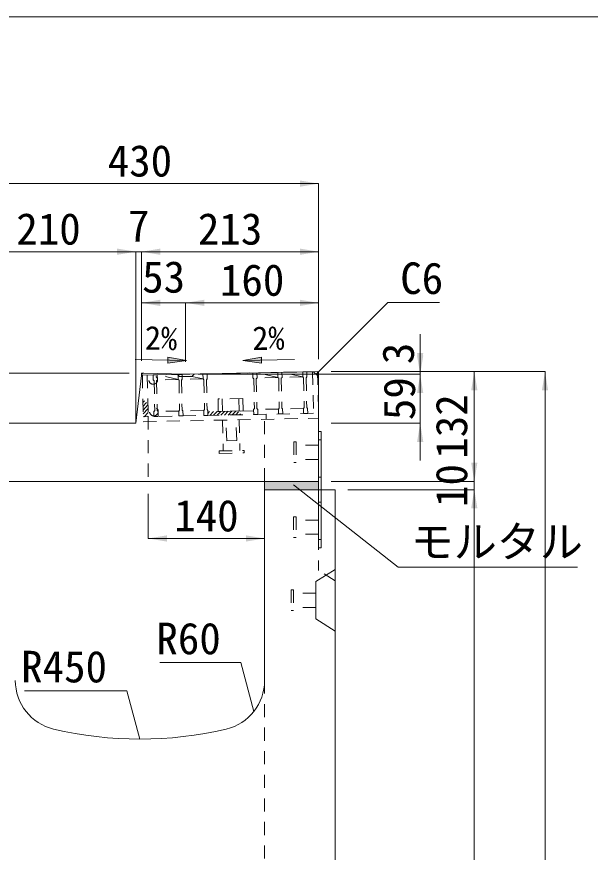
# Model space of a CAD drawing. Units: millimetres at full size; some dimension numbers follow another scale. Extents: x -3301 to 90699, y 107523 to 139162.
# Drawn here: x 23504 to 24194, y 119167 to 120171 of the extents above; entities that cross this region are included whole.
import ezdxf
from ezdxf.enums import TextEntityAlignment as Align

# ---------------------------------------------------------------- set-up
doc = ezdxf.new("R2010")
doc.units = ezdxf.units.MM
doc.header["$LTSCALE"] = 21
doc.header["$PDMODE"] = 32
doc.header["$PDSIZE"] = 10.5
doc.linetypes.add('USER1', pattern=[1.35, 0.75, -0.6])
for name, color, linetype, lineweight in [('0_2', 7, 'USER1', 9), ('図枠', 7, 'Continuous', 5), ('寸法線', 7, 'Continuous', 9), ('引出線', 4, 'Continuous', 9), ('本体', 2, 'Continuous', 9), ('補助線', 8, 'Continuous', 13), ('ｲﾝｻｰﾄ', 3, 'USER1', 5), ('ｸﾞﾚｰﾁﾝｸﾞ', 7, 'USER1', 9)]:
    doc.layers.add(name, color=color, linetype=linetype, lineweight=lineweight)
doc.layers.add('ﾊｯﾁﾝｸﾞ', color=8, linetype='Continuous')
doc.styles.add('ＭＳ ゴシック', font='')
doc.styles.get('ＭＳ ゴシック').set_extended_font_data('MS Gothic')

# ---------------------------------------------------------------- blocks, each defined once
blk = doc.blocks.new('filled_arrow')
at = {"color": 0, "linetype": 'Continuous', "lineweight": -2}
blk.add_solid([(7.5, 1.25), (0, 0), (7.5, -1.25)], dxfattribs=at)

msp = doc.modelspace()

# ---------------------------------------------------------------- hatches: boundary and pattern name
at = {"layer": '引出線'}
for points in [[(23686.08, 119762.14), (23685.93, 119754.64), (23708.5, 119757.94)], [(23798.53, 119762.14), (23798.68, 119754.64), (23776.11, 119757.94)]]:
    msp.add_hatch(color=7, dxfattribs=at).paths.add_polyline_path(points)
at = {"layer": 'ｸﾞﾚｰﾁﾝｸﾞ'}
h = msp.add_hatch(dxfattribs=at)
h.set_pattern_fill('USER', color=256, style=0, pattern_type=2)
h.set_pattern_definition([(46.14576, (23131.14, 119362.86), (-2.28951, 2.19972), [75, -60])])
h.paths.add_polyline_path([(23655.2, 119740.4), (23661.2, 119740.52), (23662.2, 119690.53), (23656.2, 119690.41)])
h = msp.add_hatch(dxfattribs=at)
h.set_pattern_fill('USER', color=256, style=0, pattern_type=2)
h.set_pattern_definition([(46.14576, (23228.12, 119364.8), (-2.28951, 2.19972), [75, -60])])
h.paths.add_polyline_path([(23734.19, 119691.97), (23734.1, 119696.47), (23769.59, 119697.18), (23784.59, 119697.48), (23789.09, 119697.57), (23789.18, 119693.07), (23769.68, 119692.68)])
at = {"layer": 'ﾊｯﾁﾝｸﾞ'}
msp.add_hatch(color=256, dxfattribs=at).paths.add_polyline_path([(23802.31, 119612.64), (23802.31, 119602.64), (23867.31, 119602.64), (23867.31, 119612.64)])

# ---------------------------------------------------------------- linework, layer by layer
at = {"layer": '0_2'}
for p, q in [((23870.51, 119662.64), (23867.31, 119662.64)), ((23870.51, 119617.64), (23867.31, 119617.64)), ((23870.51, 119587.64), (23867.31, 119587.64)), ((23870.51, 119542.64), (23867.31, 119542.64))]:
    msp.add_line(p, q, dxfattribs=at)
at = {"layer": '0_2', "linetype": 'Continuous', "lineweight": 13}
msp.add_line((23802.31, 119602.64), (23802.31, 119612.64), dxfattribs=at)
at = {"layer": '0_2', "linetype": 'Continuous'}
msp.add_lwpolyline([(23867.31, 119532.64), (23867.31, 119672.64), (23870.51, 119672.64), (23870.51, 119532.64)], close=True, dxfattribs=at)
at = {"layer": '図枠', "lineweight": 13}
msp.add_line((13499.21, 120171.48), (27899.21, 120171.48), dxfattribs=at)
at = {"layer": '寸法線'}
for p, q in [((23437.31, 119970.73), (23867.31, 119970.73)), ((23867.31, 119759.64), (23867.31, 119970.73)), ((23437.31, 119888.85), (23647.31, 119888.85)), ((23602.31, 119888.85), (23699.32, 119888.85)), ((23647.31, 119697.64), (23647.31, 119888.85)), ((23647.31, 119697.64), (23647.31, 119888.85)), ((23654.32, 119757.64), (23654.32, 119888.85)), ((23654.32, 119888.85), (23867.31, 119888.85)), ((23654.32, 119757.64), (23654.32, 119888.85)), ((23867.31, 119759.64), (23867.31, 119888.85)), ((23654.32, 119827.34), (23752.3, 119827.34)), ((23654.32, 119757.64), (23654.32, 119827.34)), ((23707.3, 119756.44), (23707.3, 119827.34)), ((23707.3, 119827.34), (23867.31, 119827.34)), ((23707.3, 119756.44), (23707.3, 119827.34)), ((23867.31, 119759.64), (23867.31, 119827.34)), ((23989.54, 119696.44), (23989.54, 119789.64)), ((23989.54, 119637.64), (23989.54, 119786.44)), ((23639.32, 119742.64), (23147.2, 119742.64)), ((23722.3, 119741.44), (23989.54, 119741.44)), ((23722.3, 119741.44), (23989.54, 119741.44)), ((23882.31, 119744.64), (24054.67, 119744.64)), ((23882.31, 119744.64), (24139.77, 119744.64)), ((23882.31, 119744.64), (23989.54, 119744.64)), ((24054.67, 119744.64), (24054.67, 119612.64)), ((24139.77, 119744.64), (24139.77, 118352.64)), ((23882.31, 119682.64), (23989.54, 119682.64)), ((24054.67, 119557.64), (24054.67, 119657.64)), ((23882.31, 119612.64), (24054.67, 119612.64)), ((23882.31, 119612.64), (24054.67, 119612.64)), ((23902.31, 119602.64), (24054.67, 119602.64)), ((23902.31, 119602.64), (24054.67, 119602.64)), ((24054.67, 118352.64), (24054.67, 119602.64)), ((23662.31, 119597.64), (23662.31, 119543.95)), ((23802.31, 119597.64), (23802.31, 119543.95)), ((23662.31, 119543.95), (23802.31, 119543.95))]:
    msp.add_line(p, q, dxfattribs=at)
at = {"layer": '引出線', "color": 7}
for p, q in [((23646.4, 119759.18), (23708.5, 119757.94)), ((23838.22, 119759.18), (23776.11, 119757.94))]:
    msp.add_line(p, q, dxfattribs=at)
at = {"layer": '引出線'}
for points in [[(23864.31, 119741.72), (23950.55, 119827.96), (24012.66, 119827.96)], [(23837.22, 119608.32), (23963.15, 119509.64), (24178.97, 119509.64)], [(23789.37, 119335.96), (23773.63, 119394.7), (23676.13, 119394.7)], [(23652.31, 119302.64), (23636.71, 119360.85), (23513.22, 119360.85)]]:
    msp.add_lwpolyline(points, dxfattribs=at)
at = {"layer": '引出線', "color": 7, "lineweight": 13}
for points in [[(23686.08, 119762.14), (23685.93, 119754.64), (23708.5, 119757.94)], [(23798.53, 119762.14), (23798.68, 119754.64), (23776.11, 119757.94)]]:
    msp.add_lwpolyline(points, close=True, dxfattribs=at)
at = {"layer": '本体', "lineweight": 20}
for p, q in [((23654.01, 119739.93), (23647.31, 119682.64)), ((23657.05, 119742.58), (23707.3, 119741.44)), ((23707.3, 119741.44), (23861.31, 119744.52)), ((23867.31, 119738.64), (23861.31, 119744.52)), ((23867.31, 119738.64), (23867.31, 119612.64)), ((23443.31, 119682.64), (23647.31, 119682.64)), ((23867.31, 119612.64), (23437.31, 119612.64)), ((23802.31, 119602.64), (23802.31, 119373.17)), ((23887.31, 119602.64), (23802.31, 119602.64)), ((23887.31, 119602.64), (23887.31, 118352.64))]:
    msp.add_line(p, q, dxfattribs=at)
at = {"layer": '本体', "linetype": 'USER1'}
for p, q in [((23696.99, 119741.65), (23699.81, 119738.6)), ((23717.62, 119741.65), (23714.81, 119738.6)), ((23699.81, 119738.6), (23714.81, 119738.6)), ((23662.2, 119690.67), (23662.31, 119612.64)), ((23802.31, 119612.64), (23802.31, 119693.47)), ((23867.31, 119602.64), (23867.31, 119505.64)), ((23887.31, 119493.14), (23867.31, 119505.64)), ((23802.31, 119373.17), (23802.31, 118452.64))]:
    msp.add_line(p, q, dxfattribs=at)
at = {"layer": '本体'}
for p, q in [((23887.31, 119506.64), (23864.11, 119492.14)), ((23864.11, 119492.14), (23864.11, 119447.14)), ((23887.31, 119432.64), (23864.11, 119447.14))]:
    msp.add_line(p, q, dxfattribs=at)
at = {"layer": '本体', "lineweight": 20}
msp.add_arc((23656.99, 119739.58), 3, 88.70243, 173.33014, dxfattribs=at)
at = {"layer": '本体', "lineweight": 13}
for centre, radius, start, end in [((23562.31, 119373.17), 60, 180, 256.65764), ((23742.31, 119373.17), 60, 283.34236, 0), ((23652.31, 119752.64), 450, 256.65764, 283.34236)]:
    msp.add_arc(centre, radius, start, end, dxfattribs=at)
at = {"layer": '補助線'}
for p, q in [((23647.31, 119682.64), (23647.31, 119742.64)), ((23867.31, 119738.64), (23867.31, 119744.64))]:
    msp.add_line(p, q, dxfattribs=at)
at = {"layer": '補助線', "lineweight": 20}
for p, q in [((23654.32, 119742.64), (23654.01, 119739.93)), ((23654.32, 119742.64), (23657.05, 119742.58)), ((23861.31, 119744.52), (23867.31, 119744.64))]:
    msp.add_line(p, q, dxfattribs=at)
at = {"layer": 'ｲﾝｻｰﾄ'}
for p, q in [((23840.31, 119660.14), (23837.31, 119660.14)), ((23837.31, 119660.14), (23837.31, 119635.14)), ((23840.31, 119660.14), (23840.31, 119635.14)), ((23867.31, 119656.14), (23840.31, 119656.14)), ((23867.31, 119656.14), (23867.31, 119639.14)), ((23867.31, 119639.14), (23840.31, 119639.14)), ((23840.31, 119635.14), (23837.31, 119635.14)), ((23837.3, 119570.14), (23837.3, 119545.14)), ((23840.31, 119570.14), (23837.3, 119570.14)), ((23840.31, 119570.14), (23840.31, 119545.14)), ((23867.31, 119566.14), (23840.31, 119566.14)), ((23867.31, 119549.14), (23840.31, 119549.14)), ((23840.31, 119545.14), (23837.3, 119545.14)), ((23834.1, 119482.14), (23834.1, 119457.14)), ((23837.1, 119482.14), (23834.1, 119482.14)), ((23837.1, 119482.14), (23837.1, 119457.14)), ((23864.11, 119478.14), (23837.1, 119478.14)), ((23864.11, 119461.14), (23837.1, 119461.14)), ((23837.1, 119457.14), (23834.1, 119457.14))]:
    msp.add_line(p, q, dxfattribs=at)
at = {"layer": 'ｸﾞﾚｰﾁﾝｸﾞ'}
for p, q in [((23655.2, 119740.4), (23866.16, 119744.62)), ((23655.2, 119740.4), (23656.32, 119684.41)), ((23661.2, 119740.52), (23662.2, 119690.53)), ((23668.2, 119740.66), (23853.16, 119744.36)), ((23673.2, 119740.76), (23668.2, 119740.66)), ((23673.2, 119740.76), (23668.2, 119740.66)), ((23673.2, 119740.76), (23668.2, 119740.66)), ((23668.32, 119734.66), (23668.2, 119740.66)), ((23668.2, 119740.66), (23668.32, 119734.66)), ((23668.2, 119740.66), (23668.32, 119734.66)), ((23668.2, 119740.66), (23668.32, 119734.66)), ((23668.2, 119740.66), (23668.32, 119734.66)), ((23668.2, 119740.66), (23668.32, 119734.66)), ((23668.2, 119740.66), (23668.32, 119734.66)), ((23698.32, 119735.26), (23673.2, 119740.76)), ((23673.2, 119740.76), (23673.32, 119734.76)), ((23673.2, 119740.76), (23673.32, 119734.76)), ((23673.2, 119740.76), (23673.32, 119734.76)), ((23703.19, 119741.36), (23698.2, 119741.26)), ((23703.19, 119741.36), (23698.2, 119741.26)), ((23703.19, 119741.36), (23698.2, 119741.26)), ((23698.2, 119741.26), (23698.32, 119735.26)), ((23698.2, 119741.26), (23698.32, 119735.26)), ((23698.2, 119741.26), (23698.32, 119735.26)), ((23728.31, 119735.86), (23703.19, 119741.36)), ((23703.19, 119741.36), (23703.31, 119735.36)), ((23703.19, 119741.36), (23703.31, 119735.36)), ((23703.19, 119741.36), (23703.31, 119735.36)), ((23733.19, 119741.96), (23728.19, 119741.86)), ((23733.19, 119741.96), (23728.19, 119741.86)), ((23733.19, 119741.96), (23728.19, 119741.86)), ((23728.19, 119741.86), (23728.31, 119735.86)), ((23728.19, 119741.86), (23728.31, 119735.86)), ((23728.19, 119741.86), (23728.31, 119735.86)), ((23733.19, 119741.96), (23733.31, 119735.96)), ((23733.19, 119741.96), (23733.31, 119735.96)), ((23733.19, 119741.96), (23733.31, 119735.96)), ((23788.18, 119743.06), (23788.3, 119737.06)), ((23788.18, 119743.06), (23788.3, 119737.06)), ((23788.18, 119743.06), (23788.3, 119737.06)), ((23793.18, 119743.16), (23793.3, 119737.16)), ((23793.18, 119743.16), (23793.3, 119737.16)), ((23793.18, 119743.16), (23793.3, 119737.16)), ((23818.29, 119737.66), (23793.18, 119743.16)), ((23818.17, 119743.66), (23818.29, 119737.66)), ((23818.17, 119743.66), (23818.29, 119737.66)), ((23818.17, 119743.66), (23818.29, 119737.66)), ((23823.17, 119743.76), (23823.29, 119737.76)), ((23823.17, 119743.76), (23823.29, 119737.76)), ((23823.17, 119743.76), (23823.29, 119737.76)), ((23848.29, 119738.26), (23823.17, 119743.76)), ((23853.16, 119744.36), (23848.17, 119744.26)), ((23853.16, 119744.36), (23848.17, 119744.26)), ((23853.16, 119744.36), (23848.17, 119744.26)), ((23848.17, 119744.26), (23848.29, 119738.26)), ((23848.17, 119744.26), (23848.29, 119738.26)), ((23848.17, 119744.26), (23848.29, 119738.26)), ((23853.16, 119744.36), (23853.28, 119738.36)), ((23853.16, 119744.36), (23853.28, 119738.36)), ((23853.16, 119744.36), (23853.28, 119738.36)), ((23860.16, 119744.5), (23861.16, 119694.51)), ((23866.16, 119744.62), (23867.28, 119688.63)), ((23668.32, 119734.66), (23669.34, 119733.68)), ((23668.32, 119734.66), (23669.34, 119733.68)), ((23668.32, 119734.66), (23669.34, 119733.68)), ((23669.34, 119733.68), (23670.06, 119697.69)), ((23669.34, 119733.68), (23670.06, 119697.69)), ((23669.34, 119733.68), (23670.06, 119697.69)), ((23673.32, 119734.76), (23672.34, 119733.74)), ((23673.32, 119734.76), (23672.34, 119733.74)), ((23673.32, 119734.76), (23672.34, 119733.74)), ((23672.34, 119733.74), (23673.06, 119697.75)), ((23672.34, 119733.74), (23673.06, 119697.75)), ((23672.34, 119733.74), (23673.06, 119697.75)), ((23698.32, 119735.26), (23673.32, 119734.76)), ((23698.32, 119735.26), (23699.34, 119734.28)), ((23698.32, 119735.26), (23699.34, 119734.28)), ((23698.32, 119735.26), (23699.34, 119734.28)), ((23699.34, 119734.28), (23700.06, 119698.29)), ((23699.34, 119734.28), (23700.06, 119698.29)), ((23699.34, 119734.28), (23700.06, 119698.29)), ((23703.31, 119735.36), (23702.33, 119734.34)), ((23703.31, 119735.36), (23702.33, 119734.34)), ((23703.31, 119735.36), (23702.33, 119734.34)), ((23702.33, 119734.34), (23703.05, 119698.35)), ((23702.33, 119734.34), (23703.05, 119698.35)), ((23702.33, 119734.34), (23703.05, 119698.35)), ((23728.31, 119735.86), (23703.31, 119735.36)), ((23728.31, 119735.86), (23729.33, 119734.88)), ((23728.31, 119735.86), (23729.33, 119734.88)), ((23728.31, 119735.86), (23729.33, 119734.88)), ((23729.33, 119734.88), (23730.05, 119698.89)), ((23729.33, 119734.88), (23730.05, 119698.89)), ((23729.33, 119734.88), (23730.05, 119698.89)), ((23733.31, 119735.96), (23732.33, 119734.94)), ((23733.31, 119735.96), (23732.33, 119734.94)), ((23733.31, 119735.96), (23732.33, 119734.94)), ((23732.33, 119734.94), (23733.05, 119698.95)), ((23732.33, 119734.94), (23733.05, 119698.95)), ((23732.33, 119734.94), (23733.05, 119698.95)), ((23788.3, 119737.06), (23789.32, 119736.08)), ((23788.3, 119737.06), (23789.32, 119736.08)), ((23788.3, 119737.06), (23789.32, 119736.08)), ((23789.32, 119736.08), (23790.04, 119700.09)), ((23789.32, 119736.08), (23790.04, 119700.09)), ((23789.32, 119736.08), (23790.04, 119700.09)), ((23793.3, 119737.16), (23792.32, 119736.14)), ((23793.3, 119737.16), (23792.32, 119736.14)), ((23793.3, 119737.16), (23792.32, 119736.14)), ((23792.32, 119736.14), (23793.04, 119700.15)), ((23792.32, 119736.14), (23793.04, 119700.15)), ((23792.32, 119736.14), (23793.04, 119700.15)), ((23818.29, 119737.66), (23793.3, 119737.16)), ((23818.29, 119737.66), (23819.31, 119736.68)), ((23818.29, 119737.66), (23819.31, 119736.68)), ((23818.29, 119737.66), (23819.31, 119736.68)), ((23819.31, 119736.68), (23820.03, 119700.69)), ((23819.31, 119736.68), (23820.03, 119700.69)), ((23819.31, 119736.68), (23820.03, 119700.69)), ((23823.29, 119737.76), (23822.31, 119736.74)), ((23823.29, 119737.76), (23822.31, 119736.74)), ((23823.29, 119737.76), (23822.31, 119736.74)), ((23822.31, 119736.74), (23823.03, 119700.75)), ((23822.31, 119736.74), (23823.03, 119700.75)), ((23822.31, 119736.74), (23823.03, 119700.75)), ((23848.29, 119738.26), (23823.29, 119737.76)), ((23848.29, 119738.26), (23849.31, 119737.28)), ((23848.29, 119738.26), (23849.31, 119737.28)), ((23848.29, 119738.26), (23849.31, 119737.28)), ((23849.31, 119737.28), (23850.03, 119701.29)), ((23849.31, 119737.28), (23850.03, 119701.29)), ((23849.31, 119737.28), (23850.03, 119701.29)), ((23853.28, 119738.36), (23852.3, 119737.34)), ((23853.28, 119738.36), (23852.3, 119737.34)), ((23853.28, 119738.36), (23852.3, 119737.34)), ((23852.3, 119737.34), (23853.02, 119701.35)), ((23852.3, 119737.34), (23853.02, 119701.35)), ((23852.3, 119737.34), (23853.02, 119701.35)), ((23776.29, 119712.31), (23746.3, 119711.72)), ((23746.3, 119711.72), (23746.6, 119696.72)), ((23751.3, 119711.82), (23751.59, 119696.82)), ((23771.29, 119712.21), (23771.59, 119697.22)), ((23776.29, 119712.31), (23776.59, 119697.32)), ((23729.07, 119697.87), (23730.05, 119698.89)), ((23729.07, 119697.87), (23730.05, 119698.89)), ((23729.07, 119697.87), (23730.05, 119698.89)), ((23734.07, 119697.97), (23733.05, 119698.95)), ((23734.07, 119697.97), (23733.05, 119698.95)), ((23734.07, 119697.97), (23733.05, 119698.95)), ((23789.06, 119699.07), (23790.04, 119700.09)), ((23789.06, 119699.07), (23790.04, 119700.09)), ((23789.06, 119699.07), (23790.04, 119700.09)), ((23789.18, 119693.07), (23789.06, 119699.07)), ((23789.18, 119693.07), (23789.06, 119699.07)), ((23789.18, 119693.07), (23789.06, 119699.07)), ((23794.06, 119699.17), (23793.04, 119700.15)), ((23794.06, 119699.17), (23793.04, 119700.15)), ((23794.06, 119699.17), (23793.04, 119700.15)), ((23819.05, 119699.67), (23794.06, 119699.17)), ((23794.18, 119693.17), (23794.06, 119699.17)), ((23794.18, 119693.17), (23794.06, 119699.17)), ((23794.18, 119693.17), (23794.06, 119699.17)), ((23819.05, 119699.67), (23820.03, 119700.69)), ((23819.05, 119699.67), (23820.03, 119700.69)), ((23819.05, 119699.67), (23820.03, 119700.69)), ((23819.17, 119693.67), (23819.05, 119699.67)), ((23819.17, 119693.67), (23819.05, 119699.67)), ((23819.17, 119693.67), (23819.05, 119699.67)), ((23824.05, 119699.77), (23823.03, 119700.75)), ((23824.05, 119699.77), (23823.03, 119700.75)), ((23824.05, 119699.77), (23823.03, 119700.75)), ((23849.05, 119700.27), (23824.05, 119699.77)), ((23824.17, 119693.77), (23824.05, 119699.77)), ((23824.17, 119693.77), (23824.05, 119699.77)), ((23824.17, 119693.77), (23824.05, 119699.77)), ((23849.05, 119700.27), (23850.03, 119701.29)), ((23849.05, 119700.27), (23850.03, 119701.29)), ((23849.05, 119700.27), (23850.03, 119701.29)), ((23849.17, 119694.27), (23849.05, 119700.27)), ((23849.17, 119694.27), (23849.05, 119700.27)), ((23849.17, 119694.27), (23849.05, 119700.27)), ((23854.04, 119700.37), (23853.02, 119701.35)), ((23854.04, 119700.37), (23853.02, 119701.35)), ((23854.04, 119700.37), (23853.02, 119701.35)), ((23854.16, 119694.37), (23854.04, 119700.37)), ((23854.16, 119694.37), (23854.04, 119700.37)), ((23854.16, 119694.37), (23854.04, 119700.37)), ((23861.16, 119694.51), (23656.2, 119690.41)), ((23656.32, 119684.41), (23867.28, 119688.63)), ((23669.08, 119696.67), (23670.06, 119697.69)), ((23669.08, 119696.67), (23670.06, 119697.69)), ((23669.08, 119696.67), (23670.06, 119697.69)), ((23669.2, 119690.67), (23669.08, 119696.67)), ((23669.2, 119690.67), (23669.08, 119696.67)), ((23669.2, 119690.67), (23669.08, 119696.67)), ((23669.2, 119690.67), (23669.08, 119696.67)), ((23669.2, 119690.67), (23669.08, 119696.67)), ((23669.2, 119690.67), (23669.08, 119696.67)), ((23674.2, 119690.77), (23669.2, 119690.67)), ((23674.2, 119690.77), (23669.2, 119690.67)), ((23674.2, 119690.77), (23669.2, 119690.67)), ((23674.08, 119696.77), (23673.06, 119697.75)), ((23674.08, 119696.77), (23673.06, 119697.75)), ((23674.08, 119696.77), (23673.06, 119697.75)), ((23699.08, 119697.27), (23674.08, 119696.77)), ((23674.2, 119690.77), (23674.08, 119696.77)), ((23674.2, 119690.77), (23674.08, 119696.77)), ((23674.2, 119690.77), (23674.08, 119696.77)), ((23699.08, 119697.27), (23700.06, 119698.29)), ((23699.08, 119697.27), (23700.06, 119698.29)), ((23699.08, 119697.27), (23700.06, 119698.29)), ((23699.2, 119691.27), (23699.08, 119697.27)), ((23699.2, 119691.27), (23699.08, 119697.27)), ((23699.2, 119691.27), (23699.08, 119697.27)), ((23704.19, 119691.37), (23699.2, 119691.27)), ((23704.19, 119691.37), (23699.2, 119691.27)), ((23704.19, 119691.37), (23699.2, 119691.27)), ((23704.07, 119697.37), (23703.05, 119698.35)), ((23704.07, 119697.37), (23703.05, 119698.35)), ((23704.07, 119697.37), (23703.05, 119698.35)), ((23729.07, 119697.87), (23704.07, 119697.37)), ((23704.19, 119691.37), (23704.07, 119697.37)), ((23704.19, 119691.37), (23704.07, 119697.37)), ((23704.19, 119691.37), (23704.07, 119697.37)), ((23729.19, 119691.87), (23729.07, 119697.87)), ((23729.19, 119691.87), (23729.07, 119697.87)), ((23729.19, 119691.87), (23729.07, 119697.87)), ((23734.19, 119691.97), (23729.19, 119691.87)), ((23734.19, 119691.97), (23729.19, 119691.87)), ((23734.19, 119691.97), (23729.19, 119691.87)), ((23734.19, 119691.97), (23734.07, 119697.97)), ((23734.19, 119691.97), (23734.07, 119697.97)), ((23734.19, 119691.97), (23734.07, 119697.97)), ((23789.09, 119697.57), (23734.1, 119696.47)), ((23776.59, 119697.32), (23746.6, 119696.72)), ((23794.18, 119693.17), (23789.18, 119693.07)), ((23794.18, 119693.17), (23789.18, 119693.07)), ((23794.18, 119693.17), (23789.18, 119693.07)), ((23804.17, 119693.37), (23804.29, 119687.37)), ((23824.17, 119693.77), (23819.17, 119693.67)), ((23824.17, 119693.77), (23819.17, 119693.67)), ((23824.17, 119693.77), (23819.17, 119693.67)), ((23854.16, 119694.37), (23849.17, 119694.27)), ((23854.16, 119694.37), (23849.17, 119694.27)), ((23854.16, 119694.37), (23849.17, 119694.27)), ((23867.28, 119688.63), (23867.18, 119693.63)), ((23751.8, 119686.32), (23752.54, 119649.33)), ((23756.81, 119661.3), (23755.81, 119686.28)), ((23768.8, 119661.78), (23767.8, 119686.76)), ((23771.8, 119686.72), (23772.54, 119649.73)), ((23768.8, 119661.78), (23756.81, 119661.3)), ((23747.55, 119649.23), (23777.54, 119649.83)), ((23747.61, 119646.23), (23747.55, 119649.23)), ((23777.6, 119646.83), (23777.54, 119649.83)), ((23747.61, 119646.23), (23777.6, 119646.83))]:
    msp.add_line(p, q, dxfattribs=at)
for p in [(23668.32, 119734.66), (23669.08, 119696.67)]:
    msp.add_point(p, dxfattribs=at)

# ---------------------------------------------------------------- block references
at = {"layer": '寸法線', "xscale": 3, "yscale": 3}
for p, rotation in [((23867.31, 119970.73), 180), ((23647.31, 119888.85), 180), ((23647.31, 119888.85), 180), ((23867.31, 119888.85), 180), ((23867.31, 119827.34), 180), ((23989.54, 119744.64), 90), ((23989.54, 119741.44), 90), ((23989.54, 119741.44), 270), ((24054.67, 119744.64), 270), ((24139.77, 119744.64), 270), ((23989.54, 119682.64), 270), ((24054.67, 119612.64), 90), ((24054.67, 119612.64), 90), ((24054.67, 119602.64), 270), ((24054.67, 119602.64), 270), ((23802.31, 119543.95), 180)]:
    msp.add_blockref('filled_arrow', p, dxfattribs=dict(at, rotation=rotation))
for p in [(23654.32, 119888.85), (23654.32, 119888.85), (23654.32, 119827.34), (23707.3, 119827.34), (23707.3, 119827.34), (23662.31, 119543.95)]:
    msp.add_blockref('filled_arrow', p, dxfattribs=at)
at = {"layer": '引出線'}
for p, xscale, yscale, rotation in [((23864.31, 119741.72), 0.075, 0.075, 45), ((23837.22, 119608.32), 0.075, 0.075, 321.9), ((23789.37, 119335.96), 0.0667, 0.0667, 105), ((23652.31, 119302.64), 0.0667, 0.0667, 105)]:
    msp.add_blockref('filled_arrow', p, dxfattribs=dict(at, xscale=xscale, yscale=yscale, rotation=rotation))

# ---------------------------------------------------------------- texts
at = {"layer": '寸法線', "style": 'ＭＳ ゴシック'}
for s, p in [('430', (23652.31, 119998.23)), ('210', (23542.31, 119916.35)), ('7', (23650.82, 119920.1)), ('213', (23760.82, 119916.35)), ('53', (23680.81, 119858.59)), ('160', (23787.31, 119854.84)), ('140', (23732.31, 119571.45))]:
    msp.add_text(s, height=37.98, dxfattribs=at).set_placement(p, align=Align.MIDDLE_CENTER)
for s, height, rotation, p in [('2%', 28.48, 359, (23677.73, 119785.06)), ('2%', 28.48, 1, (23806.89, 119785.06)), ('3', 37.98, 90, (23963, 119766.52)), ('59', 37.98, 90, (23964.42, 119712.11)), ('132', 37.98, 90, (24027.17, 119678.64)), ('10', 37.98, 90, (24027.17, 119607.64))]:
    msp.add_text(s, height=height, rotation=rotation, dxfattribs=at).set_placement(p, align=Align.MIDDLE_CENTER)
at = {"layer": '引出線', "style": 'ＭＳ ゴシック'}
for s, p in [('C6', (23965.55, 119875.96)), ('モルタル', (23978.15, 119559.06))]:
    msp.add_text(s, height=37.98, dxfattribs=at).set_placement(p, align=Align.TOP_LEFT)
for s, p in [('R60', (23749.63, 119442.7)), ('R450', (23612.71, 119408.85))]:
    msp.add_text(s, height=37.98, dxfattribs=at).set_placement(p, align=Align.TOP_RIGHT)

doc.saveas('drawing.dxf')
